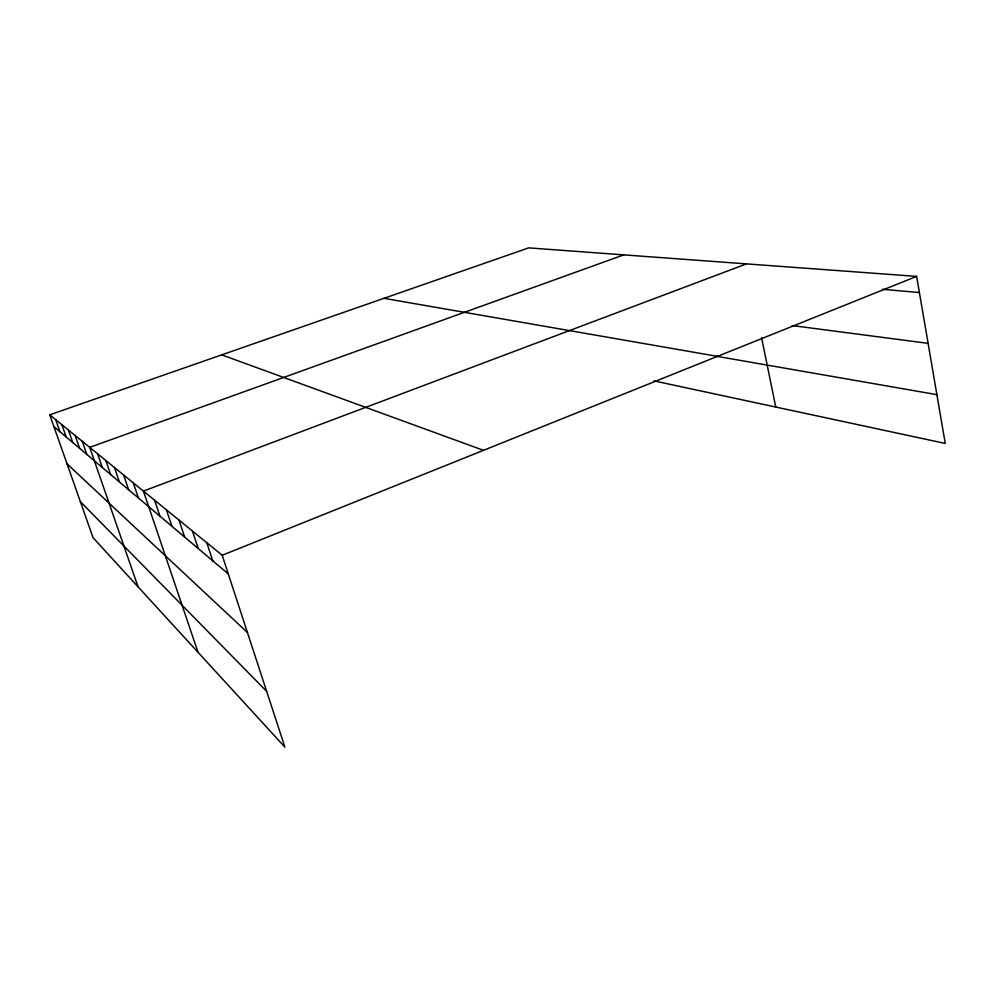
<?xml version="1.0" encoding="UTF-8"?>
<svg xmlns="http://www.w3.org/2000/svg" width="995" height="995" viewBox="0 0 995 995"><rect width="100%" height="100%" fill="white"/><g stroke="black" fill="none" stroke-linecap="round" stroke-linejoin="round"><path stroke-width="1.49" d="M916.631 276.386L528.656 247.879L49.75 414.815L222.196 555.26L916.631 276.386L945.25 443.434L653.902 380.886M746.499 263.886L143.429 491.107L198.03 652.297M623.79 254.869L89.724 447.364L138.081 586.863M882.453 289.309L919.405 292.542M792.132 325.552L928.111 343.362M383.958 298.313L717.457 356.372M716.462 356.26L936.892 394.654M221.736 354.867L483.483 450.325M53.904 426.606L228.303 573.941M67.038 463.844L247.444 632.521M80.346 501.629L266.672 691.388M49.75 414.815L93.082 537.735L284.893 747.121L222.196 555.26M61.889 424.691L66.205 436.992M55.683 419.641L59.924 431.693M75.16 435.499L79.637 448.347M68.369 429.977L72.772 442.539M82.274 441.295L86.839 454.429M97.56 453.745L102.311 467.501M114.462 467.513L119.412 481.941M105.793 460.449L110.644 474.54M123.591 474.951L128.653 489.751M133.243 482.799L138.404 497.985M154.561 500.174L159.971 516.206M166.401 509.813L171.936 526.318M179 520.074L184.66 537.064M192.433 531.019L198.241 548.543M206.798 542.71L212.756 560.794M761.598 337.79L775.764 407.054"/></g></svg>
